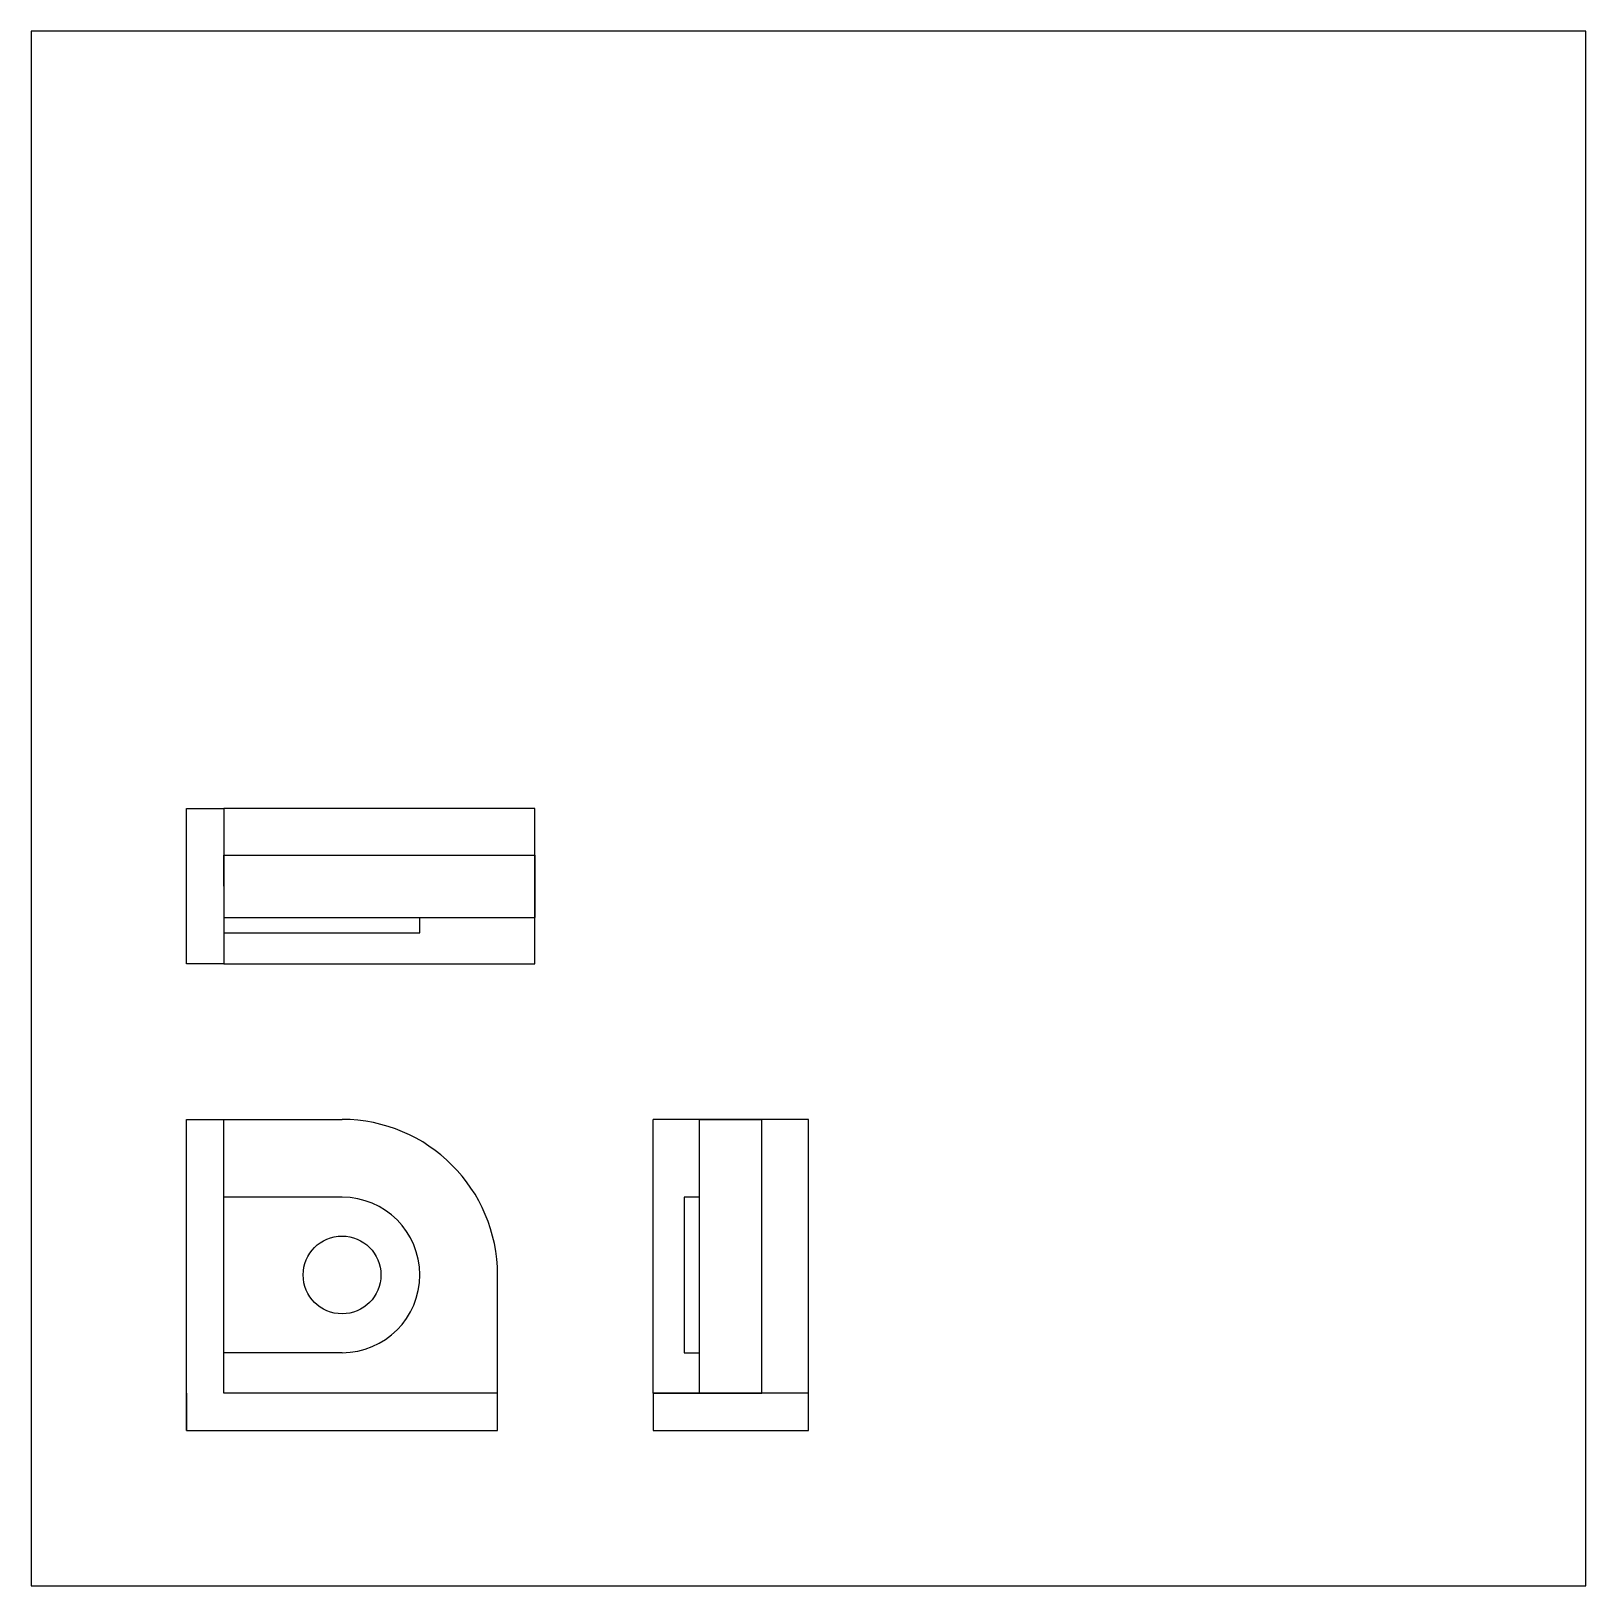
# Model space of a CAD drawing. Header units: millimetres. Extents: x 0 to 500, y 0 to 500.
import ezdxf

# ---------------------------------------------------------------- set-up
doc = ezdxf.new("R2010")
doc.units = ezdxf.units.MM
for name, color, linetype in [('Front', 140, 'Continuous'), ('Side', 2, 'Continuous'), ('Top', 240, 'Continuous')]:
    doc.layers.add(name, color=color, linetype=linetype)

msp = doc.modelspace()

# ---------------------------------------------------------------- linework, layer by layer
msp.add_lwpolyline([(0, 0), (500, 0), (500, 500), (0, 500)], close=True)
at = {"layer": 'Front'}
for p, q in [((50, 50), (50, 150)), ((50, 150), (100, 150)), ((62, 62), (62, 150)), ((100, 125), (62, 125)), ((150, 50), (150, 100)), ((100, 75), (62, 75)), ((50, 62), (50, 50)), ((150, 62), (62, 62)), ((150, 50), (150, 62)), ((50, 50), (150, 50))]:
    msp.add_line(p, q, dxfattribs=at)
msp.add_circle((100, 100), 12.5, dxfattribs=at)
for radius, start in [(50, 0), (25, 270)]:
    msp.add_arc((100, 100), radius, start, 90, dxfattribs=at)
at = {"layer": 'Side'}
for p, q in [((200, 62), (200, 150)), ((250, 150), (200, 150)), ((215, 62), (215, 150)), ((215, 150), (235, 150)), ((235, 62), (235, 150)), ((250, 62), (250, 150)), ((215, 62), (215, 132.96)), ((235, 62), (235, 132.96)), ((215, 125), (210, 125)), ((210, 125), (210, 75)), ((210, 75), (215, 75)), ((250, 62), (200, 62)), ((200, 62), (200, 50)), ((200, 62), (225, 62)), ((225, 62), (215, 62)), ((225, 62), (235, 62)), ((250, 50), (250, 62)), ((200, 50), (250, 50))]:
    msp.add_line(p, q, dxfattribs=at)
at = {"layer": 'Top'}
for p, q in [((50, 200), (50, 250)), ((50, 250), (62, 250)), ((62, 250), (62, 200)), ((62, 250), (62, 225)), ((162, 250), (62, 250)), ((162, 200), (162, 250)), ((62, 225), (62, 235)), ((62, 235), (162, 235)), ((162, 235), (162, 215)), ((62, 225), (62, 215)), ((62, 215), (162, 215)), ((62, 215), (62, 210)), ((125, 210), (125, 215)), ((62, 210), (125, 210)), ((62, 200), (50, 200)), ((62, 200), (162, 200))]:
    msp.add_line(p, q, dxfattribs=at)

doc.saveas('drawing.dxf')
